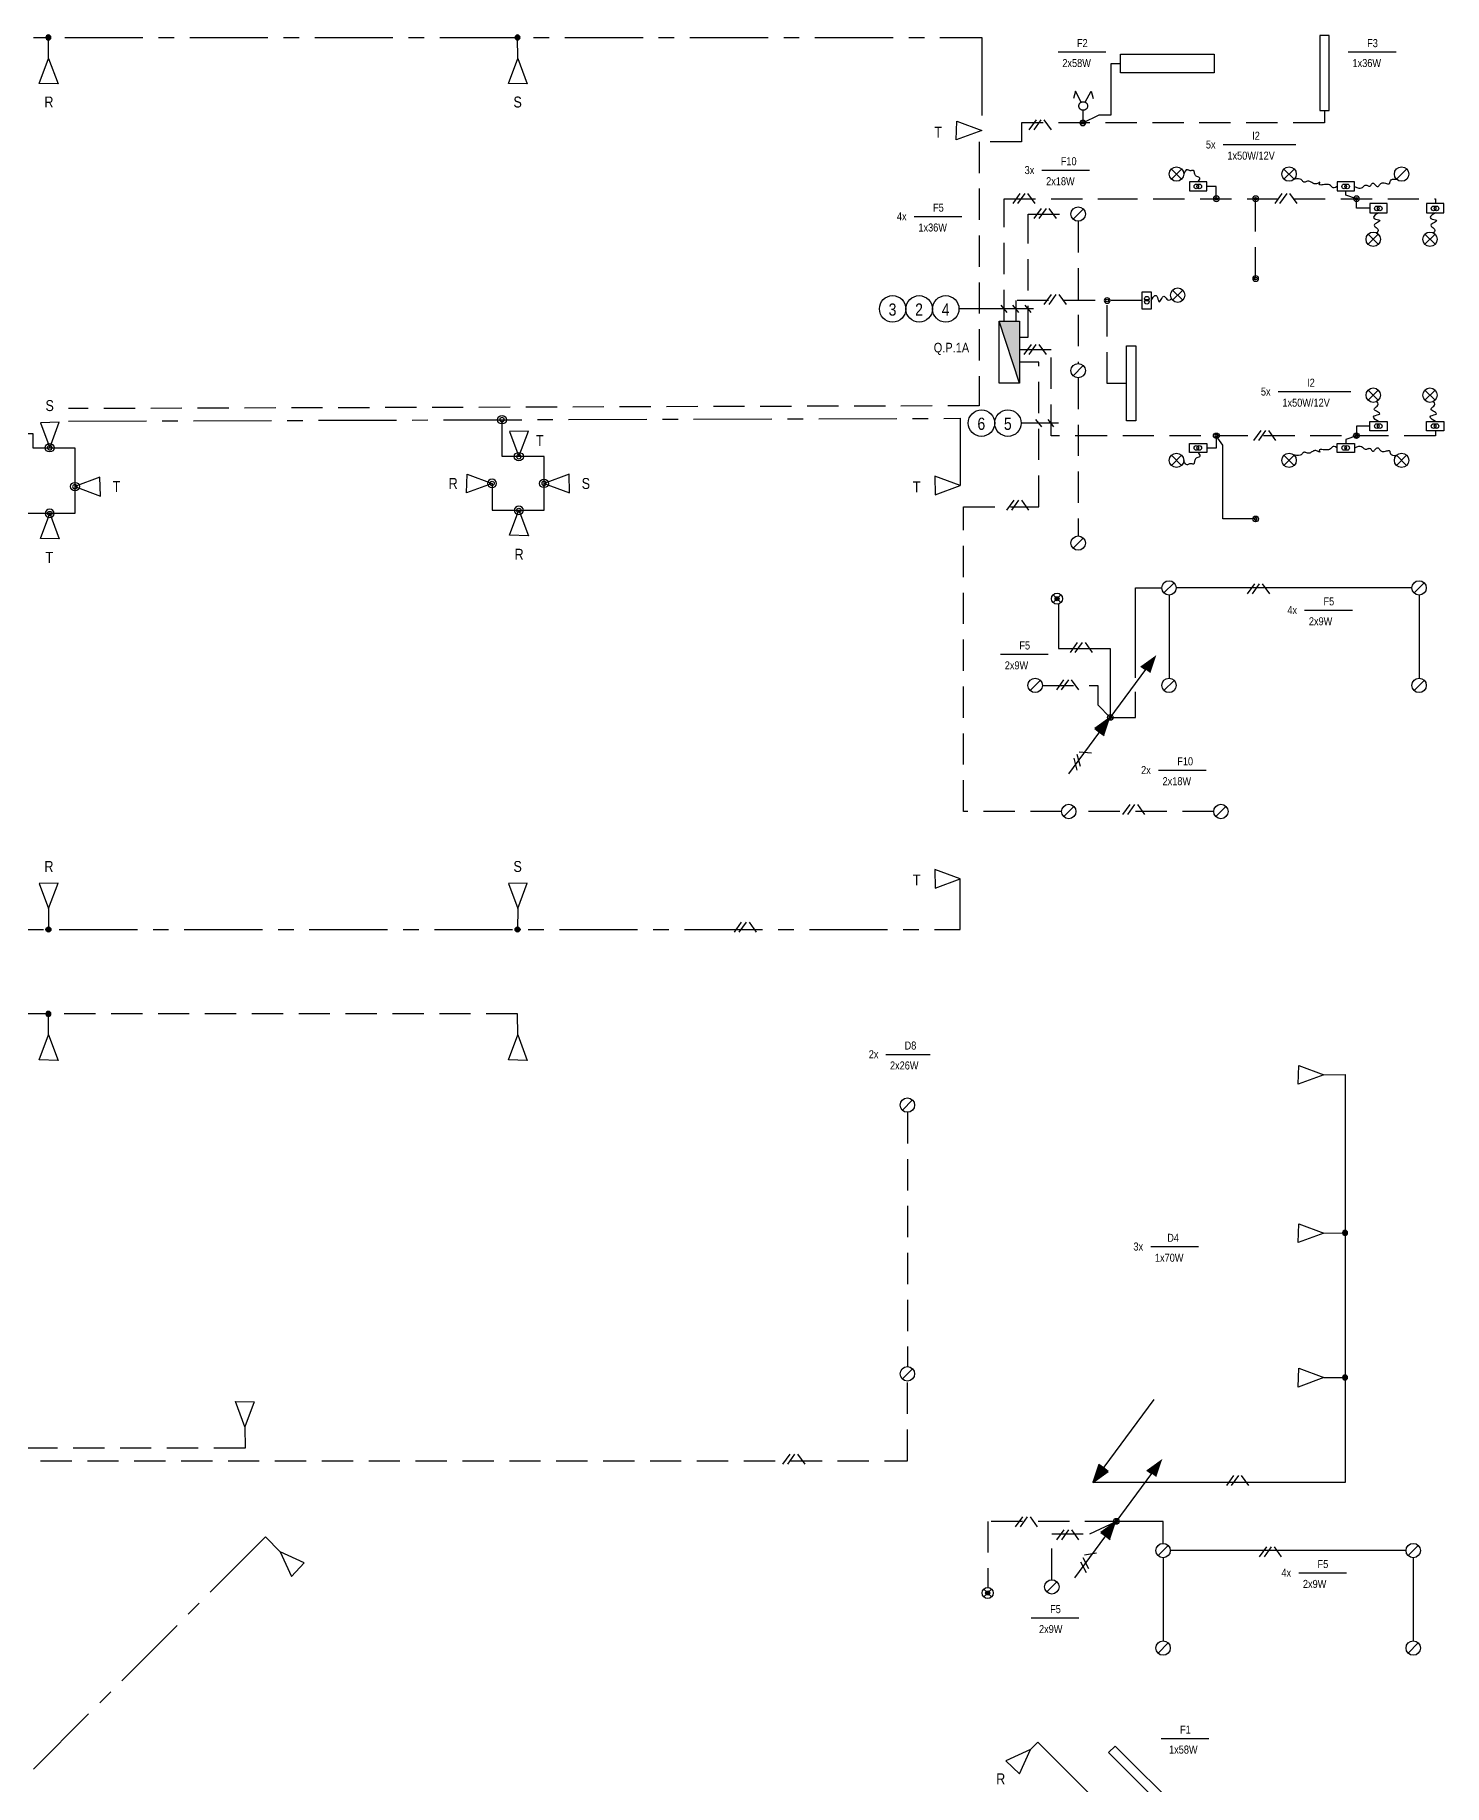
# Model space of a CAD drawing. Extents: x 22.1 to 81.3, y 12 to 66.9.
# Drawn here: x 58.81 to 81.35, y 38.92 to 66.91 of the extents above; entities that cross this region are included whole.
import ezdxf

# ---------------------------------------------------------------- set-up
doc = ezdxf.new("R2010")
doc.units = 0
doc.header["$MEASUREMENT"] = 0
for name, pattern in [('Center', [2, 1.25, -0.25, 0.25, -0.25]), ('Dashed', [0.75, 0.5, -0.25]), ('Default', [0]), ('Solid', [0])]:
    doc.linetypes.add(name, pattern=pattern)
doc.layers.add('IE003', color=7, linetype='Continuous')
doc.layers.add('Illumination', color=30, linetype='Solid', lineweight=30)
doc.styles.add('Default', font='ARIALN.TTF', dxfattribs={"height": 0.175})
doc.styles.add('Roman Simplex', font='ARIALN.TTF', dxfattribs={"height": 1.5})
doc.styles.add('Simplex', font='ARIALN.TTF')

# ---------------------------------------------------------------- blocks, each defined once
blk = doc.blocks.new('Bola')
at = {"layer": 'IE003', "color": 7, "linetype": 'Default', "const_width": 0.2}
blk.add_lwpolyline([(-0.1, 0, 1), (0.1, 0, 1)], format="xyb", close=True, dxfattribs=at)
at = {"layer": 'IE003', "color": 7, "linetype": 'Default'}
blk.add_circle((0, 0), 0.2, dxfattribs=at)
blk = doc.blocks.new('3')
at = {"layer": 'Illumination', "color": 7}
for p, q in [((-49, -68), (66, 92)), ((28, -68), (143, 92)), ((304, -68), (189, 92))]:
    blk.add_line(p, q, dxfattribs=at)

msp = doc.modelspace()

# ---------------------------------------------------------------- linework, layer by layer
at = {"layer": 'Illumination', "linetype": 'Center'}
for points in [[(34.513, 60.838), (33.132, 60.838), (33.288, 61.015), (33.288, 66.872), (73.957, 66.872), (73.957, 65.385)], [(59.348, 60.735), (73.612, 60.78), (73.612, 59.703)], [(34.664, 60.535), (35.201, 60.535), (35.201, 52.602), (73.612, 52.602), (73.612, 53.412)], [(62.733, 42.647), (62.498, 42.885), (51.556, 31.928), (41.524, 41.974), (35.745, 36.194), (35.437, 36.17), (35.413, 35.862), (31.671, 32.12), (35.96, 27.832)], [(74.737, 39.484), (74.853, 39.6), (77.028, 37.424), (67.725, 28.121), (67.584, 28.263), (67.153, 27.832)]]:
    msp.add_lwpolyline(points, dxfattribs=at)
at = {"layer": 'Illumination'}
for points in [[(59.031, 66.538), (59.028, 66.872)], [(66.534, 66.538), (66.531, 66.872)], [(75.177, 66.641), (75.941, 66.641)], [(79.818, 66.641), (80.582, 66.641)], [(75.574, 65.707), (75.574, 65.506), (75.836, 65.632), (76.025, 65.632), (76.025, 66.458), (76.174, 66.458)], [(77.817, 65.159), (78.978, 65.159)], [(74.919, 64.751), (75.682, 64.751)], [(76.99, 64.768), (77.152, 64.606)], [(77.152, 64.768), (76.99, 64.606)], [(77.416, 64.564), (77.436, 64.588), (77.445, 64.606), (77.445, 64.619), (77.438, 64.628), (77.426, 64.635), (77.412, 64.641), (77.397, 64.647), (77.384, 64.654), (77.374, 64.664), (77.367, 64.676), (77.363, 64.688), (77.36, 64.701), (77.357, 64.714), (77.356, 64.726), (77.353, 64.735), (77.35, 64.742), (77.345, 64.746), (77.338, 64.747), (77.33, 64.746), (77.321, 64.745), (77.311, 64.743), (77.301, 64.741), (77.291, 64.741), (77.28, 64.743), (77.27, 64.747), (77.26, 64.752), (77.249, 64.757), (77.239, 64.757), (77.227, 64.753), (77.215, 64.741), (77.201, 64.72), (77.186, 64.687)], [(78.79, 64.768), (78.952, 64.606)], [(78.952, 64.768), (78.79, 64.606)], [(79.919, 64.49), (79.956, 64.47), (79.986, 64.461), (80.01, 64.46), (80.029, 64.465), (80.044, 64.474), (80.057, 64.485), (80.068, 64.496), (80.079, 64.504), (80.09, 64.508), (80.101, 64.509), (80.113, 64.507), (80.124, 64.504), (80.135, 64.5), (80.146, 64.496), (80.155, 64.494), (80.164, 64.495), (80.172, 64.499), (80.178, 64.506), (80.184, 64.514), (80.19, 64.523), (80.195, 64.531), (80.201, 64.538), (80.207, 64.542), (80.214, 64.543), (80.222, 64.539), (80.23, 64.532), (80.239, 64.523), (80.249, 64.513), (80.259, 64.503), (80.268, 64.494), (80.278, 64.488), (80.287, 64.486), (80.295, 64.488), (80.303, 64.494), (80.311, 64.503), (80.319, 64.513), (80.328, 64.524), (80.339, 64.534), (80.35, 64.542), (80.363, 64.547), (80.379, 64.548), (80.395, 64.546), (80.412, 64.542), (80.429, 64.537), (80.445, 64.533), (80.459, 64.53), (80.47, 64.53), (80.478, 64.534), (80.483, 64.542), (80.485, 64.554), (80.488, 64.568), (80.494, 64.581), (80.505, 64.594), (80.523, 64.603), (80.551, 64.608), (80.59, 64.606), (80.59, 64.606), (80.752, 64.768)], [(77.708, 64.293), (77.708, 64.49), (77.554, 64.49)], [(79.642, 64.49), (79.616, 64.472), (79.595, 64.465), (79.579, 64.465), (79.566, 64.471), (79.555, 64.481), (79.545, 64.492), (79.533, 64.504), (79.519, 64.513), (79.502, 64.519), (79.482, 64.521), (79.46, 64.52), (79.437, 64.519), (79.416, 64.516), (79.396, 64.514), (79.379, 64.512), (79.367, 64.513), (79.359, 64.516), (79.356, 64.521), (79.355, 64.528), (79.357, 64.535), (79.36, 64.543), (79.363, 64.549), (79.365, 64.554), (79.365, 64.556), (79.362, 64.555), (79.355, 64.553), (79.347, 64.548), (79.337, 64.543), (79.325, 64.538), (79.312, 64.533), (79.299, 64.531), (79.286, 64.53), (79.273, 64.533), (79.261, 64.538), (79.249, 64.544), (79.237, 64.551), (79.225, 64.559), (79.214, 64.565), (79.202, 64.57), (79.189, 64.573), (79.177, 64.573), (79.164, 64.571), (79.152, 64.567), (79.14, 64.563), (79.129, 64.56), (79.118, 64.558), (79.109, 64.558), (79.101, 64.561), (79.094, 64.568), (79.087, 64.578), (79.078, 64.588), (79.066, 64.598), (79.049, 64.606), (79.024, 64.61), (78.991, 64.609), (78.947, 64.601)], [(80.165, 64.14), (79.949, 64.14), (79.949, 64.293), (79.781, 64.351), (79.781, 64.417)], [(75.58, 64.128), (75.417, 63.966)], [(72.876, 64.01), (73.639, 64.01)], [(80.303, 64.067), (80.25, 64.034), (80.225, 64.009), (80.221, 63.99), (80.232, 63.977), (80.254, 63.967), (80.279, 63.96), (80.302, 63.954), (80.319, 63.947), (80.323, 63.94), (80.317, 63.931), (80.304, 63.922), (80.287, 63.912), (80.268, 63.901), (80.251, 63.889), (80.238, 63.878), (80.233, 63.867), (80.237, 63.855), (80.249, 63.844), (80.264, 63.832), (80.279, 63.818), (80.291, 63.803), (80.296, 63.786), (80.291, 63.767), (80.273, 63.745)], [(81.211, 64.067), (81.158, 64.034), (81.133, 64.009), (81.129, 63.99), (81.14, 63.977), (81.161, 63.967), (81.187, 63.96), (81.21, 63.954), (81.226, 63.947), (81.231, 63.94), (81.225, 63.931), (81.212, 63.922), (81.195, 63.912), (81.176, 63.901), (81.159, 63.889), (81.146, 63.878), (81.141, 63.867), (81.145, 63.855), (81.157, 63.844), (81.172, 63.832), (81.187, 63.818), (81.199, 63.803), (81.204, 63.786), (81.199, 63.767), (81.181, 63.745)], [(80.136, 63.725), (80.298, 63.563)], [(80.298, 63.725), (80.136, 63.563)], [(81.044, 63.725), (81.206, 63.563)], [(81.206, 63.725), (81.044, 63.563)], [(76.668, 62.664), (76.7, 62.717), (76.725, 62.742), (76.744, 62.746), (76.758, 62.735), (76.767, 62.714), (76.775, 62.688), (76.781, 62.665), (76.787, 62.648), (76.795, 62.644), (76.803, 62.65), (76.813, 62.663), (76.823, 62.68), (76.834, 62.699), (76.845, 62.716), (76.857, 62.729), (76.868, 62.734), (76.879, 62.73), (76.891, 62.718), (76.903, 62.703), (76.916, 62.688), (76.931, 62.676), (76.948, 62.671), (76.968, 62.676), (76.99, 62.694)], [(77.171, 62.669), (77.009, 62.831)], [(77.009, 62.669), (77.171, 62.831)], [(74.558, 61.34), (74.237, 62.336)], [(75.58, 61.623), (75.417, 61.461)], [(78.697, 61.208), (79.858, 61.208)], [(80.136, 61.069), (80.298, 61.231)], [(80.298, 61.069), (80.136, 61.231)], [(80.303, 60.728), (80.25, 60.76), (80.225, 60.785), (80.221, 60.804), (80.232, 60.817), (80.254, 60.827), (80.279, 60.834), (80.302, 60.841), (80.319, 60.847), (80.323, 60.854), (80.317, 60.863), (80.304, 60.872), (80.287, 60.883), (80.268, 60.894), (80.251, 60.905), (80.238, 60.916), (80.233, 60.928), (80.237, 60.939), (80.249, 60.95), (80.264, 60.963), (80.279, 60.976), (80.291, 60.991), (80.296, 61.008), (80.291, 61.027), (80.273, 61.05)], [(81.044, 61.069), (81.206, 61.231)], [(81.206, 61.069), (81.044, 61.231)], [(81.211, 60.728), (81.158, 60.76), (81.133, 60.785), (81.129, 60.804), (81.14, 60.817), (81.161, 60.827), (81.187, 60.834), (81.21, 60.841), (81.226, 60.847), (81.231, 60.854), (81.225, 60.863), (81.212, 60.872), (81.195, 60.883), (81.176, 60.894), (81.159, 60.905), (81.146, 60.916), (81.141, 60.928), (81.145, 60.939), (81.157, 60.95), (81.172, 60.963), (81.187, 60.976), (81.199, 60.991), (81.204, 61.008), (81.199, 61.027), (81.181, 61.05)], [(66.123, 59.738), (66.123, 59.308), (66.955, 59.308), (66.955, 60.167), (66.283, 60.167), (66.283, 60.757)], [(44.523, 60.735), (52.515, 60.735), (52.515, 60.535), (58.78, 60.535), (58.78, 60.309), (59.452, 60.309), (59.452, 59.258), (58.62, 59.258), (58.62, 59.687)], [(78.337, 59.17), (77.811, 59.17), (77.811, 60.351), (77.708, 60.501), (77.708, 60.304), (77.554, 60.304)], [(80.165, 60.654), (79.949, 60.654), (79.949, 60.501), (79.781, 60.443), (79.781, 60.377)], [(77.416, 60.231), (77.436, 60.206), (77.445, 60.188), (77.445, 60.175), (77.438, 60.166), (77.426, 60.159), (77.412, 60.153), (77.397, 60.147), (77.384, 60.14), (77.374, 60.13), (77.367, 60.119), (77.363, 60.106), (77.36, 60.093), (77.357, 60.08), (77.356, 60.068), (77.353, 60.059), (77.35, 60.052), (77.345, 60.048), (77.338, 60.047), (77.33, 60.048), (77.321, 60.049), (77.311, 60.052), (77.301, 60.053), (77.291, 60.053), (77.28, 60.051), (77.27, 60.047), (77.26, 60.042), (77.249, 60.038), (77.239, 60.037), (77.227, 60.041), (77.215, 60.053), (77.201, 60.074), (77.186, 60.107)], [(79.642, 60.304), (79.616, 60.322), (79.595, 60.33), (79.579, 60.33), (79.566, 60.324), (79.555, 60.314), (79.545, 60.302), (79.533, 60.29), (79.519, 60.281), (79.502, 60.276), (79.482, 60.273), (79.46, 60.274), (79.437, 60.276), (79.416, 60.278), (79.396, 60.281), (79.379, 60.282), (79.367, 60.281), (79.359, 60.278), (79.356, 60.273), (79.355, 60.266), (79.357, 60.259), (79.36, 60.252), (79.363, 60.245), (79.365, 60.241), (79.365, 60.238), (79.362, 60.239), (79.355, 60.242), (79.347, 60.246), (79.337, 60.251), (79.325, 60.256), (79.312, 60.261), (79.299, 60.264), (79.286, 60.264), (79.273, 60.261), (79.261, 60.257), (79.249, 60.25), (79.237, 60.243), (79.225, 60.236), (79.214, 60.229), (79.202, 60.224), (79.189, 60.221), (79.177, 60.221), (79.164, 60.223), (79.152, 60.227), (79.14, 60.231), (79.129, 60.234), (79.118, 60.237), (79.109, 60.236), (79.101, 60.233), (79.094, 60.226), (79.087, 60.217), (79.078, 60.206), (79.066, 60.196), (79.049, 60.188), (79.024, 60.184), (78.991, 60.185), (78.947, 60.193)], [(79.919, 60.304), (79.956, 60.324), (79.986, 60.334), (80.01, 60.335), (80.029, 60.33), (80.044, 60.32), (80.057, 60.309), (80.068, 60.298), (80.079, 60.29), (80.09, 60.286), (80.101, 60.285), (80.113, 60.287), (80.124, 60.291), (80.135, 60.295), (80.146, 60.298), (80.155, 60.3), (80.164, 60.299), (80.172, 60.295), (80.178, 60.289), (80.184, 60.28), (80.19, 60.272), (80.195, 60.263), (80.201, 60.257), (80.207, 60.252), (80.214, 60.252), (80.222, 60.255), (80.23, 60.262), (80.239, 60.271), (80.249, 60.282), (80.259, 60.292), (80.268, 60.3), (80.278, 60.306), (80.287, 60.309), (80.295, 60.306), (80.303, 60.3), (80.311, 60.291), (80.319, 60.281), (80.328, 60.27), (80.339, 60.261), (80.35, 60.253), (80.363, 60.248), (80.379, 60.247), (80.395, 60.249), (80.412, 60.253), (80.429, 60.257), (80.445, 60.262), (80.459, 60.264), (80.47, 60.264), (80.478, 60.261), (80.483, 60.252), (80.485, 60.24), (80.488, 60.227), (80.494, 60.213), (80.505, 60.201), (80.523, 60.191), (80.551, 60.187), (80.59, 60.188), (80.59, 60.188), (80.752, 60.026)], [(76.99, 60.026), (77.152, 60.188)], [(77.152, 60.026), (76.99, 60.188)], [(78.79, 60.026), (78.952, 60.188)], [(78.952, 60.026), (78.79, 60.188)], [(80.59, 60.026), (80.752, 60.188)], [(75.58, 58.864), (75.417, 58.702)], [(76.413, 56.63), (76.413, 58.067), (76.837, 58.067)], [(77.032, 58.148), (76.87, 57.986)], [(76.951, 57.952), (76.951, 56.622)], [(80.837, 58.067), (77.066, 58.067)], [(81.032, 58.148), (80.87, 57.986)], [(80.951, 57.952), (80.951, 56.622)], [(75.182, 57.809), (75.182, 57.096), (76.012, 57.096), (76.012, 55.995), (76.413, 55.995), (76.413, 56.406)], [(79.12, 57.71), (79.884, 57.71)], [(74.256, 57.005), (75.02, 57.005)], [(74.891, 56.588), (74.729, 56.426)], [(76.502, 56.815), (76.577, 56.76), (75.345, 55.091)], [(77.032, 56.588), (76.87, 56.426)], [(81.032, 56.588), (80.87, 56.426)], [(76.781, 55.152), (77.545, 55.152)], [(75.429, 54.571), (75.267, 54.408)], [(77.862, 54.571), (77.7, 54.408)], [(59.031, 52.936), (59.028, 52.602)], [(66.534, 52.936), (66.531, 52.602)], [(59.031, 50.917), (59.028, 51.251)], [(72.42, 50.605), (73.132, 50.605)], [(79.426, 50.278), (79.767, 50.281), (79.767, 43.756), (75.731, 43.756), (75.731, 43.756), (75.979, 43.934), (75.904, 43.989), (75.829, 44.045), (75.731, 43.756), (75.731, 43.756), (76.714, 45.085)], [(72.848, 49.875), (72.686, 49.712)], [(79.426, 47.746), (79.767, 47.748)], [(76.658, 47.529), (77.422, 47.529)], [(72.848, 45.575), (72.686, 45.413)], [(79.426, 45.433), (79.767, 45.436)], [(76.597, 43.955), (76.672, 43.899), (75.439, 42.231)], [(76.857, 42.782), (76.857, 43.134), (76.107, 43.134), (76.107, 43.134), (75.859, 42.956), (75.934, 42.9), (76.009, 42.844)], [(76.938, 42.748), (76.776, 42.586)], [(80.742, 42.667), (76.971, 42.667)], [(80.938, 42.748), (80.776, 42.586)], [(76.857, 42.552), (76.857, 41.222)], [(79.025, 42.31), (79.789, 42.31)], [(80.857, 42.552), (80.857, 41.222)], [(75.158, 42.167), (74.996, 42.004)], [(74.747, 41.589), (75.51, 41.589)], [(76.938, 41.188), (76.776, 41.026)], [(80.938, 41.188), (80.776, 41.026)], [(76.826, 39.661), (77.59, 39.661)]]:
    msp.add_lwpolyline(points, dxfattribs=at)
for points in [[(79.511, 66.906), (79.361, 66.906), (79.361, 65.706), (79.511, 65.706)], [(76.176, 66.306), (76.176, 66.606), (77.676, 66.606), (77.676, 66.306)], [(77.277, 64.564), (77.277, 64.417), (77.554, 64.417), (77.554, 64.564)], [(79.642, 64.564), (79.642, 64.417), (79.919, 64.417), (79.919, 64.564)], [(80.165, 64.214), (80.165, 64.067), (80.441, 64.067), (80.441, 64.214)], [(81.072, 64.214), (81.072, 64.067), (81.349, 64.067), (81.349, 64.214)], [(76.521, 62.803), (76.668, 62.803), (76.668, 62.526), (76.521, 62.526)], [(74.558, 61.34), (74.237, 61.34), (74.237, 62.336), (74.558, 62.336)], [(76.272, 60.739), (76.272, 61.939), (76.422, 61.939), (76.422, 61.939), (76.422, 60.739), (76.422, 60.739)], [(80.165, 60.581), (80.165, 60.728), (80.441, 60.728), (80.441, 60.581)], [(81.072, 60.581), (81.072, 60.728), (81.349, 60.728), (81.349, 60.581)], [(77.277, 60.231), (77.277, 60.377), (77.554, 60.377), (77.554, 60.231)], [(79.642, 60.231), (79.642, 60.377), (79.919, 60.377), (79.919, 60.231)], [(76.089, 39.54), (76.089, 39.54), (77.149, 38.48), (77.149, 38.48), (77.043, 38.373), (75.983, 39.434)]]:
    msp.add_lwpolyline(points, close=True, dxfattribs=at)
at = {"layer": 'Illumination', "linetype": 'Center'}
for points in [[(59.031, 66.538), (59.183, 66.129), (58.882, 66.137)], [(66.534, 66.538), (66.686, 66.129), (66.385, 66.137)], [(73.957, 65.385), (73.548, 65.233), (73.556, 65.534)], [(59.049, 60.309), (59.201, 60.717), (58.9, 60.709)], [(66.552, 60.167), (66.704, 60.575), (66.402, 60.567)], [(59.452, 59.687), (59.861, 59.535), (59.853, 59.836)], [(66.123, 59.738), (65.715, 59.585), (65.723, 59.887)], [(66.955, 59.738), (67.364, 59.585), (67.356, 59.887)], [(73.612, 59.703), (73.204, 59.855), (73.212, 59.554)], [(59.049, 59.258), (59.201, 58.85), (58.9, 58.857)], [(66.552, 59.308), (66.704, 58.9), (66.402, 58.908)], [(73.612, 53.412), (73.204, 53.564), (73.212, 53.262)], [(59.031, 52.936), (59.183, 53.345), (58.882, 53.337)], [(66.534, 52.936), (66.686, 53.345), (66.385, 53.337)], [(59.031, 50.917), (59.183, 50.508), (58.882, 50.516)], [(66.534, 50.917), (66.686, 50.508), (66.385, 50.516)], [(79.426, 50.278), (79.018, 50.126), (79.026, 50.427)], [(79.426, 47.746), (79.018, 47.593), (79.026, 47.895)], [(79.426, 45.433), (79.018, 45.281), (79.026, 45.582)], [(62.171, 44.644), (62.018, 45.053), (62.32, 45.045)], [(62.733, 42.647), (62.914, 42.25), (63.121, 42.469)], [(74.737, 39.484), (74.34, 39.302), (74.559, 39.095)]]:
    msp.add_lwpolyline(points, close=True, dxfattribs=at)
at = {"layer": 'Illumination', "linetype": 'Dashed'}
for points in [[(75.547, 65.837), (75.454, 66.012), (75.421, 65.896)], [(75.612, 65.837), (75.705, 66.012), (75.737, 65.896)], [(79.436, 65.706), (79.436, 65.506), (74.593, 65.506), (74.593, 65.204), (73.914, 65.204), (73.914, 60.98), (59.347, 60.935)], [(74.315, 62.336), (74.315, 64.293), (75.949, 64.293), (81.211, 64.293), (81.211, 64.214)], [(78.337, 63.016), (78.337, 64.293)], [(74.558, 62.077), (74.7, 62.077), (74.7, 64.047), (75.384, 64.047)], [(75.498, 63.933), (75.498, 61.657)], [(76.521, 62.664), (74.5, 62.664), (74.5, 62.336)], [(76.272, 61.339), (75.961, 61.339), (75.961, 62.664)], [(81.211, 60.581), (81.211, 60.501), (75.949, 60.501), (75.067, 60.501), (75.067, 61.877), (74.558, 61.877)], [(75.234, 54.49), (73.666, 54.49), (73.666, 59.363), (74.867, 59.363), (74.867, 61.677), (74.558, 61.677)], [(75.498, 61.427), (75.498, 58.898)], [(75.098, 57.832), (75.223, 57.956)], [(75.223, 57.832), (75.098, 57.956)], [(74.925, 56.507), (75.812, 56.507), (75.812, 56.194), (76.012, 55.995), (75.764, 55.816), (75.839, 55.761), (75.839, 55.761), (75.915, 55.705)], [(77.666, 54.49), (75.463, 54.49)], [(66.534, 50.917), (66.531, 51.251), (36.141, 51.251), (36.141, 44.504), (34.792, 44.504), (34.792, 39.247)], [(72.767, 49.679), (72.767, 45.609)], [(32.959, 40.758), (34.392, 40.758), (34.392, 39.389), (35.192, 39.104), (35.192, 44.104), (36.401, 44.104), (72.767, 44.104), (72.767, 45.379)], [(62.171, 44.644), (62.173, 44.304), (36.141, 44.304), (34.992, 44.304), (34.992, 39.175)], [(75.077, 42.2), (75.077, 42.934), (75.687, 42.934), (76.107, 43.134), (74.054, 43.134), (74.054, 42.082)], [(74.114, 41.926), (73.989, 42.05)], [(73.989, 41.926), (74.114, 42.05)]]:
    msp.add_lwpolyline(points, dxfattribs=at)
at = {"layer": 'Illumination', "color": 7}
for points in [[(74.782, 62.53), (73.592, 62.53)], [(74.363, 62.471), (74.268, 62.589)], [(74.548, 62.471), (74.452, 62.589)], [(74.748, 62.471), (74.652, 62.589)], [(74.915, 60.645), (74.819, 60.762)], [(75.111, 60.645), (75.016, 60.762)], [(75.182, 60.703), (74.588, 60.703)]]:
    msp.add_lwpolyline(points, dxfattribs=at)
at = {"layer": 'Illumination', "linetype": 'Dashed'}
msp.add_circle((75.579, 65.776), 0.0691, dxfattribs=at)
at = {"layer": 'Illumination'}
for centre, radius in [((77.071, 64.687), 0.115), ((78.871, 64.687), 0.115), ((80.671, 64.687), 0.115), ((77.388, 64.489), 0.0369), ((77.435, 64.489), 0.0369), ((79.753, 64.489), 0.0369), ((79.8, 64.489), 0.0369), ((75.498, 64.047), 0.115), ((80.275, 64.138), 0.0369), ((80.322, 64.138), 0.0369), ((81.183, 64.138), 0.0369), ((81.23, 64.138), 0.0369), ((80.217, 63.644), 0.115), ((81.125, 63.644), 0.115), ((76.596, 62.692), 0.0369), ((77.09, 62.75), 0.115), ((76.596, 62.645), 0.0369), ((75.498, 61.542), 0.115), ((80.217, 61.15), 0.115), ((81.125, 61.15), 0.115), ((80.275, 60.656), 0.0369), ((80.322, 60.656), 0.0369), ((81.183, 60.656), 0.0369), ((81.23, 60.656), 0.0369), ((77.071, 60.107), 0.115), ((77.388, 60.306), 0.0369), ((77.435, 60.306), 0.0369), ((78.871, 60.107), 0.115), ((79.753, 60.306), 0.0369), ((79.8, 60.306), 0.0369), ((80.671, 60.107), 0.115), ((75.498, 58.783), 0.115), ((75.16, 57.894), 0.0881), ((76.951, 58.067), 0.115), ((80.951, 58.067), 0.115), ((75.16, 57.894), 0.0324), ((74.81, 56.507), 0.115), ((76.951, 56.507), 0.115), ((80.951, 56.507), 0.115), ((75.348, 54.49), 0.115), ((77.781, 54.49), 0.115), ((72.767, 49.793), 0.115), ((72.767, 45.494), 0.115), ((76.857, 42.667), 0.115), ((80.857, 42.667), 0.115), ((74.051, 41.988), 0.0881), ((74.051, 41.988), 0.0324), ((75.077, 42.086), 0.115), ((76.857, 41.107), 0.115), ((80.857, 41.107), 0.115)]:
    msp.add_circle(centre, radius, dxfattribs=at)
at = {"layer": 'Illumination', "color": 7}
for centre, radius in [((72.531, 62.53), 0.212), ((72.955, 62.53), 0.212), ((73.38, 62.53), 0.212), ((73.951, 60.703), 0.212), ((74.375, 60.703), 0.212), ((75.16, 57.894), 0.0263), ((75.16, 57.894), 0.0209), ((75.16, 57.894), 0.0127), ((75.16, 57.894), 0.00556), ((75.16, 57.894), 0.00191), ((74.051, 41.988), 0.0263), ((74.051, 41.988), 0.0209), ((74.051, 41.988), 0.0127), ((74.051, 41.988), 0.00556), ((74.051, 41.988), 0.00191)]:
    msp.add_circle(centre, radius, dxfattribs=at)
at = {"layer": 'Illumination'}
msp.add_solid([(74.558, 61.34), (74.237, 62.336), (74.558, 62.336)], dxfattribs=at)
at = {"layer": 'Illumination', "color": 7, "linetype": 'Dashed'}
for points in [[(76.75, 56.993), (76.653, 56.704), (76.502, 56.815)], [(76.012, 55.995), (75.915, 55.705), (75.764, 55.816)], [(75.731, 43.756), (75.829, 44.045), (75.979, 43.934)], [(76.845, 44.133), (76.747, 43.843), (76.597, 43.955)], [(76.107, 43.134), (76.009, 42.844), (75.859, 42.956)]]:
    msp.add_solid(points, dxfattribs=at)

# ---------------------------------------------------------------- block references
at = {"layer": 'Illumination'}
for name, p, xscale, yscale, zscale, rotation in [('Bola', (59.028, 66.872), -0.2000000376799598, 0.2000000376799598, 0.2000000376799602, 180), ('Bola', (66.531, 66.872), -0.2000000376799598, 0.2000000376799598, 0.2000000376799602, 180), ('3', (75.463, 55.234), 0.001000000188398613, 0.001000000188398613, 0.001000000188398613, 50.1888547159573), ('Bola', (59.028, 51.251), -0.2000000376799598, 0.2000000376799598, 0.2000000376799602, 180), ('Bola', (79.767, 47.748), -0.2000000376799589, 0.2000000376799598, 0.2000000376799602, 134.9999999999997), ('Bola', (79.767, 45.436), -0.2000000376799589, 0.2000000376799598, 0.2000000376799602, 134.9999999999997), ('3', (75.595, 42.382), 0.001000000188399813, 0.001000000188399813, 0.001000000188399813, 63.43042190979659)]:
    msp.add_blockref(name, p, dxfattribs=dict(at, xscale=xscale, yscale=yscale, zscale=zscale, rotation=rotation))
for name, p, xscale, yscale, zscale in [('3', (74.766, 65.463), 0.001000000188398076, 0.001000000188398076, 0.001000000188398076), ('3', (74.506, 64.286), 0.001000000188398076, 0.001000000188398076, 0.001000000188398076), ('3', (74.846, 64.046), 0.001000000188398076, 0.001000000188398076, 0.001000000188398076), ('3', (78.697, 64.286), 0.001000000188398076, 0.001000000188398076, 0.001000000188398076), ('3', (75.005, 62.67), 0.001000000188398076, 0.001000000188398076, 0.001000000188398076), ('3', (74.686, 61.871), 0.001000000188398076, 0.001000000188398076, 0.001000000188398076), ('3', (78.358, 60.495), 0.001000000188398076, 0.001000000188398076, 0.001000000188398076), ('3', (74.407, 59.377), 0.001000000188398076, 0.001000000188398076, 0.001000000188398076), ('3', (78.258, 58.041), 0.001000000188398076, 0.001000000188398076, 0.001000000188398076), ('3', (75.424, 57.103), 0.001000000188398076, 0.001000000188398076, 0.001000000188398076), ('3', (75.205, 56.504), 0.001000000188398076, 0.001000000188398076, 0.001000000188398076), ('3', (76.263, 54.509), 0.001000000188398076, 0.001000000188398076, 0.001000000188398076), ('Bola', (59.028, 52.602), 0.2000000376799598, 0.2000000376799598, 0.2000000376799598), ('Bola', (66.531, 52.602), 0.2000000376799598, 0.2000000376799598, 0.2000000376799598), ('3', (70.05, 52.628), 0.001000000188398076, 0.001000000188398076, 0.001000000188398076), ('3', (70.826, 44.118), 0.001000000188398076, 0.001000000188398076, 0.001000000188398076), ('3', (77.923, 43.775), 0.001000000188398076, 0.001000000188398076, 0.001000000188398076), ('3', (74.546, 43.114), 0.001000000188398076, 0.001000000188398076, 0.001000000188398076), ('3', (75.207, 42.908), 0.001000000188398076, 0.001000000188398076, 0.001000000188398076), ('3', (78.448, 42.635), 0.001000000188398076, 0.001000000188398076, 0.001000000188398076)]:
    msp.add_blockref(name, p, dxfattribs=dict(at, xscale=xscale, yscale=yscale, zscale=zscale))
at = {"layer": 'Illumination', "linetype": 'Dashed'}
for p, xscale, yscale, zscale, rotation in [((75.574, 65.506), 0.2154321579868537, -0.2332014799386481, 0.2154321579868537, 270), ((77.708, 64.293), 0.2154321579868537, -0.2332014799386481, 0.2154321579868537, 270), ((78.337, 64.293), 0.2154321579868537, -0.2332014799386481, 0.2154321579868537, 270), ((79.949, 64.293), 0.2154321579868537, -0.2332014799386481, 0.2154321579868537, 270), ((78.337, 63.016), 0.2154321579868537, -0.2332014799386481, 0.2154321579868537, 270), ((75.961, 62.664), 0.2154321579868537, -0.2332014799386481, 0.2154321579868537, 270), ((66.283, 60.757), -0.3366127468544597, -0.3643773124041374, 0.3366127468544598, 270), ((77.708, 60.501), -0.2154321579868537, -0.2332014799386481, 0.2154321579868543, 270), ((79.949, 60.501), -0.2154321579868537, -0.2332014799386481, 0.2154321579868543, 270), ((59.049, 60.309), -0.3366127468544597, -0.3643773124041374, 0.3366127468544598, 270), ((66.552, 60.167), -0.3366127468544597, -0.3643773124041374, 0.3366127468544598, 270), ((59.452, 59.687), -0.3366127468544597, -0.3643773124041374, 0.3366127468544598, 90), ((66.123, 59.738), 0.3366127468544597, -0.3643773124041374, 0.3366127468544597, 270), ((66.955, 59.738), -0.3366127468544597, -0.3643773124041374, 0.3366127468544598, 90), ((66.552, 59.308), 0.3366127468544597, -0.3643773124041374, 0.3366127468544597, 270), ((59.049, 59.258), 0.3366127468544597, -0.3643773124041374, 0.3366127468544597, 270)]:
    msp.add_blockref('Bola', p, dxfattribs=dict(at, xscale=xscale, yscale=yscale, zscale=zscale, rotation=rotation))
at = {"layer": 'Illumination', "linetype": 'Dashed', "xscale": -0.2154321579868537, "yscale": -0.2332014799386481, "zscale": 0.2154321579868543}
for p in [(78.337, 59.17), (76.012, 55.995), (76.107, 43.134)]:
    msp.add_blockref('Bola', p, dxfattribs=at)

# ---------------------------------------------------------------- texts
at = {"layer": 'Illumination'}
for s, height, style, p in [('F2', 0.128, 'Default', (75.479, 66.718)), ('F3', 0.128, 'Default', (80.12, 66.718)), ('2x58W', 0.128, 'Default', (75.245, 66.399)), ('1x36W', 0.128, 'Default', (79.886, 66.399)), ('I2', 0.128, 'Default', (78.281, 65.236)), ('F10', 0.128, 'Default', (75.22, 64.828)), ('5x', 0.128, 'Default', (77.541, 65.096)), ('1x50W/12V', 0.128, 'Default', (77.885, 64.918)), ('3x', 0.128, 'Default', (74.642, 64.687)), ('2x18W', 0.128, 'Default', (74.986, 64.509)), ('F5', 0.128, 'Default', (73.177, 64.086)), ('4x', 0.128, 'Default', (72.599, 63.946)), ('1x36W', 0.128, 'Default', (72.943, 63.768)), ('3', 0.195, 'Simplex', (72.467, 62.422)), ('2', 0.195, 'Simplex', (72.891, 62.422)), ('4', 0.195, 'Simplex', (73.316, 62.422)), ('Q.P.1A', 0.1536, 'Default', (73.188, 61.834)), ('I2', 0.128, 'Default', (79.16, 61.285)), ('5x', 0.128, 'Default', (78.421, 61.144)), ('1x50W/12V', 0.128, 'Default', (78.765, 60.966)), ('6', 0.195, 'Simplex', (73.887, 60.595)), ('5', 0.195, 'Simplex', (74.311, 60.595)), ('4x', 0.128, 'Default', (78.844, 57.647)), ('F5', 0.128, 'Default', (79.422, 57.787)), ('2x9W', 0.128, 'Default', (79.188, 57.469)), ('F5', 0.128, 'Default', (74.558, 57.082)), ('2x9W', 0.128, 'Default', (74.324, 56.764)), ('2x', 0.128, 'Default', (76.505, 55.089)), ('F10', 0.128, 'Default', (77.083, 55.229)), ('2x18W', 0.128, 'Default', (76.848, 54.911)), ('D8', 0.128, 'Default', (72.722, 50.682)), ('2x', 0.128, 'Default', (72.149, 50.542)), ('2x26W', 0.128, 'Default', (72.488, 50.363)), ('3x', 0.128, 'Default', (76.382, 47.466)), ('D4', 0.128, 'Default', (76.923, 47.606)), ('1x70W', 0.128, 'Default', (76.726, 47.287)), ('4x', 0.128, 'Default', (78.749, 42.247)), ('F5', 0.128, 'Default', (79.327, 42.387)), ('2x9W', 0.128, 'Default', (79.093, 42.069)), ('F5', 0.128, 'Default', (75.049, 41.666)), ('2x9W', 0.128, 'Default', (74.872, 41.347)), ('F1', 0.128, 'Default', (77.128, 39.738)), ('1x58W', 0.128, 'Default', (76.952, 39.419))]:
    msp.add_text(s, height=height, dxfattribs=dict(at, style=style)).set_placement(p)
at = {"layer": 'Illumination', "style": 'Roman Simplex'}
for s, p in [('R', (58.964, 65.752)), ('S', (66.466, 65.752)), ('T', (73.199, 65.268)), ('S', (58.981, 60.896)), ('T', (66.828, 60.337)), ('T', (60.055, 59.6)), ('R', (65.429, 59.65)), ('S', (67.557, 59.65)), ('T', (72.854, 59.597)), ('T', (58.981, 58.467)), ('R', (66.484, 58.517)), ('R', (58.964, 53.523)), ('S', (66.466, 53.523)), ('T', (72.854, 53.306)), ('R', (74.187, 38.927))]:
    msp.add_text(s, height=0.175, rotation=360, dxfattribs=at).set_placement(p)

doc.saveas('drawing.dxf')
